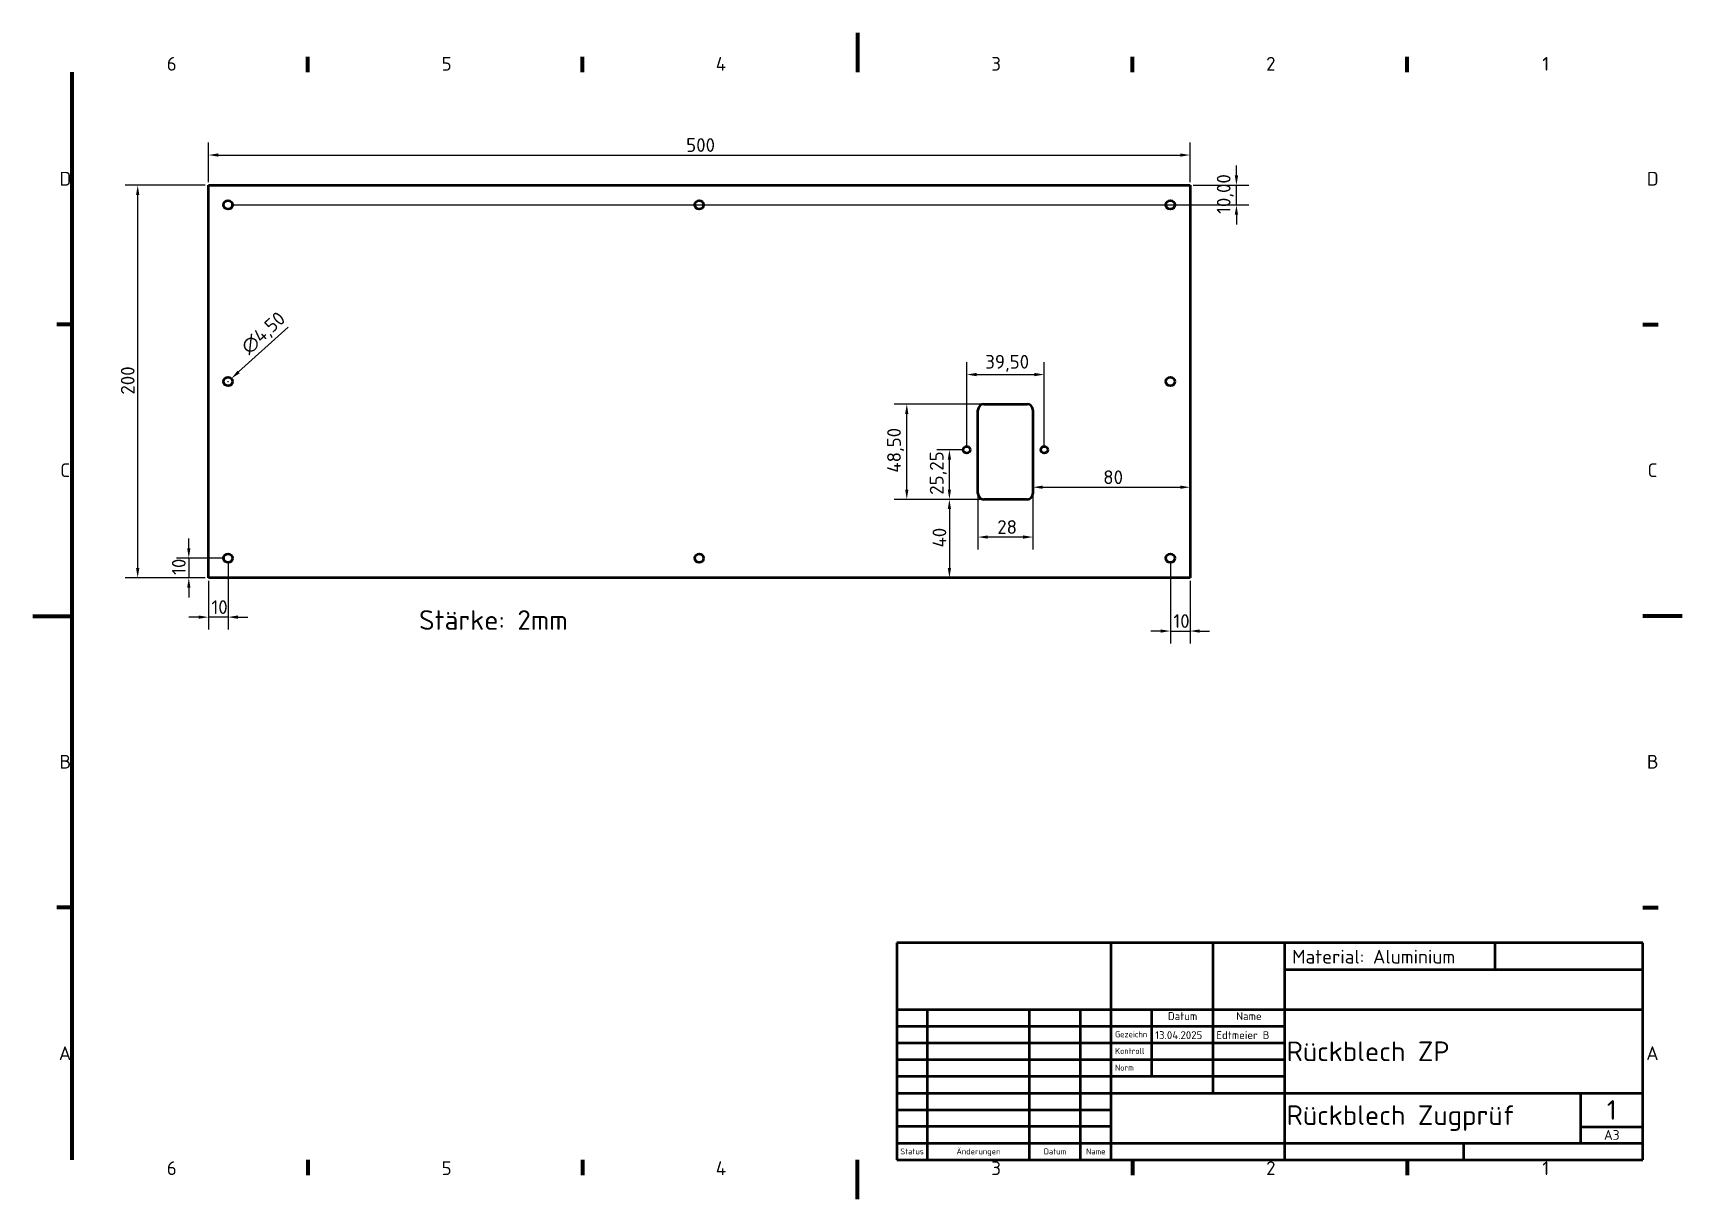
# Model space of a CAD drawing. Header units: millimetres. Extents: x 0 to 840, y 0 to 594.
import ezdxf
from ezdxf.enums import TextEntityAlignment as Align

# ---------------------------------------------------------------- set-up
doc = ezdxf.new("R2010")
doc.units = ezdxf.units.MM
doc.header["$LTSCALE"] = 2
for name, color, linetype, lineweight in [('Bemaßung (ISO)', 7, 'Continuous', 25), ('Rahmen (ISO)', 7, 'Continuous', 70), ('Sichtbar (ISO)', 7, 'Continuous', 50), ('Symbol (ISO)', 7, 'Continuous', 25), ('Titel (ISO)', 7, 'Continuous', 50)]:
    doc.layers.add(name, color=color, linetype=linetype, lineweight=lineweight)
doc.styles.add('Notiztext (DIN)', font='isocpeur.ttf')
doc.styles.add('Textstil11', font='isocpeur.ttf')
doc.styles.add('Textstil13', font='isocpeur.ttf')
doc.styles.add('Textstil14', font='isocpeur.ttf')
doc.styles.add('Textstil19', font='isocpeur.ttf')
doc.dimstyles.new('Standard (DIN)', dxfattribs={"dimscale": 2, "dimtxt": 3.5, "dimasz": 2.5, "dimexe": 3.175, "dimexo": 0.8, "dimgap": 0.8, "dimtad": 1, "dimrnd": 1e-08, "dimzin": 0, "dimtxsty": 'Notiztext (DIN)', "dimcen": 0.09, "dimdle": 10, "dimclrd": 256, "dimclre": 256, "dimclrt": 256, "dimadec": 0, "dimazin": 0, "dimtfac": 1, "dimtmove": 0, "dimatfit": 3, "dimfxl": 0, "dimtolj": 1, "dimtzin": 0, "dimlwd": -1, "dimlwe": -1, "dimarcsym": 0})

# ---------------------------------------------------------------- blocks, each defined once
blk = doc.blocks.new('Ränder Vorgaberahmen')
at = {"layer": 'Rahmen (ISO)'}
for p, q in [((70, 287), (70, 290.9)), ((140, 287), (140, 290.9)), ((280, 287), (280, 290.9)), ((350, 287), (350, 290.9)), ((10, 222.75), (6.1, 222.75)), ((410, 222.75), (413.9, 222.75)), ((10, 74.25), (6.1, 74.25)), ((410, 74.25), (413.9, 74.25)), ((70, 10), (70, 6.1)), ((140, 10), (140, 6.1)), ((280, 10), (280, 6.1)), ((350, 10), (350, 6.1))]:
    blk.add_line(p, q, dxfattribs=at)
at = {"layer": 'Rahmen (ISO)', "flags": 128}
for points in [[(210, 297), (210, 287)], [(10, 10), (10, 287)], [(0, 148.5), (10, 148.5)], [(420, 148.5), (410, 148.5)], [(210, 0), (210, 10)]]:
    blk.add_lwpolyline(points, dxfattribs=at)
at = {"layer": 'Rahmen (ISO)', "char_height": 3.5, "attachment_point": 7, "style": 'Notiztext (DIN)'}
for s, insert in [('6', (34.08, 287.4)), ('5', (104.08, 287.4)), ('4', (173.9, 287.4)), ('3', (244.08, 287.4)), ('2', (314.08, 287.4)), ('1', (384.42, 287.4)), ('D', (6.75, 258.13)), ('D', (411.05, 258.13)), ('C', (6.93, 183.88)), ('C', (411.23, 183.88)), ('B', (6.75, 109.63)), ('B', (411.05, 109.63)), ('A', (6.58, 35.38)), ('A', (410.88, 35.38)), ('6', (34.08, 6.1)), ('5', (104.08, 6.1)), ('4', (173.9, 6.1)), ('3', (244.08, 6.1)), ('2', (314.08, 6.1)), ('1', (384.42, 6.1))]:
    blk.add_mtext(s, dxfattribs=dict(at, insert=insert))
blk = doc.blocks.new('Schriftfelder DIN')
at = {"layer": 'Titel (ISO)'}
for p, q in [((288.4, 155.08), (98.4, 155.08)), ((98.4, 155.08), (98.4, 99.83)), ((153, 99.83), (153, 155.08)), ((179, 138.08), (179, 155.08)), ((197.2, 99.83), (197.2, 155.08)), ((250.8, 148.33), (250.8, 155.08)), ((288.4, 99.83), (288.4, 155.08)), ((197.2, 148.33), (288.4, 148.33)), ((98.4, 138.08), (288.4, 138.08)), ((106.2, 99.83), (106.2, 138.08)), ((132.2, 99.83), (132.2, 138.08)), ((145.2, 99.83), (145.2, 138.08)), ((163.4, 121.08), (163.4, 138.08)), ((179, 116.83), (179, 138.08)), ((98.4, 133.83), (153, 133.83)), ((153, 133.83), (197.2, 133.83)), ((98.4, 129.58), (153, 129.58)), ((153, 129.58), (197.2, 129.58)), ((98.4, 125.33), (153, 125.33)), ((153, 125.33), (197.2, 125.33)), ((98.4, 121.08), (153, 121.08)), ((153, 121.08), (197.2, 121.08)), ((98.4, 116.83), (153, 116.83)), ((153, 116.83), (288.4, 116.83)), ((272.6, 104.08), (272.6, 116.83)), ((98.4, 112.58), (153, 112.58)), ((153, 108.33), (98.4, 108.33)), ((272.6, 108.22), (288.4, 108.22)), ((98.4, 104.08), (153, 104.08)), ((153, 104.08), (197.2, 104.08)), ((197.2, 104.08), (288.4, 104.08)), ((242.8, 99.83), (242.8, 104.08)), ((98.4, 99.83), (288.4, 99.83))]:
    blk.add_line(p, q, dxfattribs=at)
at = {"layer": 'Titel (ISO)', "style": 'Textstil14'}
for s, p in [('Datum', (171.2, 134.83)), ('Name', (188.1, 134.83))]:
    blk.add_text(s, height=2, dxfattribs=at).set_placement(p, align=Align.BOTTOM_CENTER)
at = {"layer": 'Titel (ISO)', "style": 'Textstil13'}
for s, p in [('Gezeichn', (154, 130.58)), ('Kontroll', (154, 126.33)), ('Norm', (154, 122.08))]:
    blk.add_text(s, height=1.5, dxfattribs=at).set_placement(p, align=Align.BOTTOM_LEFT)
for s, p in [('Status', (102.3, 101.95)), ('Änderungen', (119.2, 101.95)), ('Datum', (138.7, 101.95)), ('Name', (149.1, 101.95))]:
    blk.add_text(s, height=1.5, dxfattribs=at).set_placement(p, align=Align.MIDDLE_CENTER)
at = {"layer": 'Titel (ISO)'}
for tag, p, height, style in [('ERSTELLUNGSDATUM_001', (164.2, 130.58), 2, 'Textstil14'), ('AUTOR_001', (179.8, 130.58), 2, 'Textstil14'), ('TITEL_001', (197.7, 124.95), 5, 'Textstil11'), ('BAUTEILNUMMER_001', (197.7, 108.7), 5, 'Textstil11'), ('Blattnummer_001', (279.25, 110.02), 5, 'Textstil11'), ('Blattgröße_001', (278.51, 104.9), 2.49, 'Textstil19')]:
    blk.add_attdef(tag, p, '', height=height, dxfattribs=dict(at, style=style))
at = {"layer": 'Titel (ISO)', "style": 'Textstil14'}
for tag, p in [('KONTROLLDATUM', (164.4, 126.33)), ('KONTROLLIERT_VON', (180, 126.33)), ('GENEHM.DAT._KONSTR.', (164.4, 122.08)), ('KONSTR._GEN._VON', (180, 122.08))]:
    blk.add_attdef(tag, text='', height=2, dxfattribs=at).set_placement(p, align=Align.BOTTOM_LEFT)
blk = doc.blocks.new('*D5')
at = {"layer": 'Bemaßung (ISO)'}
for p, q in [((89.38, 518.03), (89.38, 538.17)), ((589.38, 518.03), (589.38, 538.17)), ((94.38, 531.82), (584.38, 531.82))]:
    blk.add_line(p, q, dxfattribs=at)
for points in [[(94.38, 532.65), (94.38, 530.99), (89.38, 531.82)], [(584.38, 532.65), (584.38, 530.99), (589.38, 531.82)]]:
    blk.add_solid(points, dxfattribs=at)
at = {"layer": 'Defpoints', "color": 0}
for p in [(589.38, 531.82), (89.38, 516.43), (589.38, 516.43)]:
    blk.add_point(p, dxfattribs=at)
at = {"layer": 'Bemaßung (ISO)', "insert": (332.73, 540.42), "char_height": 7, "attachment_point": 1, "style": 'Notiztext (DIN)'}
blk.add_mtext('\\A1;500', dxfattribs=at)
blk = doc.blocks.new('*D6')
at = {"layer": 'Bemaßung (ISO)'}
for p, q in [((87.78, 516.43), (47, 516.43)), ((53.35, 321.43), (53.35, 511.43)), ((87.78, 316.43), (47, 316.43))]:
    blk.add_line(p, q, dxfattribs=at)
for points in [[(52.51, 511.43), (54.18, 511.43), (53.35, 516.43)], [(52.51, 321.43), (54.18, 321.43), (53.35, 316.43)]]:
    blk.add_solid(points, dxfattribs=at)
at = {"layer": 'Defpoints', "color": 0}
for p in [(53.35, 516.43), (89.38, 516.43), (89.38, 316.43)]:
    blk.add_point(p, dxfattribs=at)
at = {"layer": 'Bemaßung (ISO)', "insert": (44.75, 409.78), "char_height": 7, "attachment_point": 1, "rotation": 90, "style": 'Notiztext (DIN)'}
blk.add_mtext('\\A1;200', dxfattribs=at)
blk = doc.blocks.new('*D7')
at = {"layer": 'Bemaßung (ISO)'}
for p, q in [((99.38, 324.83), (99.38, 290.08)), ((89.38, 314.83), (89.38, 290.08)), ((84.38, 296.43), (79.38, 296.43)), ((99.38, 296.43), (89.38, 296.43)), ((104.38, 296.43), (109.38, 296.43))]:
    blk.add_line(p, q, dxfattribs=at)
for points in [[(84.38, 297.26), (84.38, 295.59), (89.38, 296.43)], [(104.38, 297.26), (104.38, 295.59), (99.38, 296.43)]]:
    blk.add_solid(points, dxfattribs=at)
at = {"layer": 'Defpoints', "color": 0}
for p in [(99.38, 326.43), (89.38, 316.43), (89.38, 296.43)]:
    blk.add_point(p, dxfattribs=at)
at = {"layer": 'Bemaßung (ISO)', "insert": (90.88, 305.03), "char_height": 7, "attachment_point": 1, "style": 'Notiztext (DIN)'}
blk.add_mtext('\\A1;10', dxfattribs=at)
blk = doc.blocks.new('*D8')
at = {"layer": 'Bemaßung (ISO)'}
for p, q in [((79.38, 331.43), (79.38, 336.43)), ((97.78, 326.43), (73.03, 326.43)), ((79.38, 326.43), (79.38, 316.43)), ((87.78, 316.43), (73.03, 316.43)), ((79.38, 311.43), (79.38, 306.43))]:
    blk.add_line(p, q, dxfattribs=at)
for points in [[(78.54, 331.43), (80.21, 331.43), (79.38, 326.43)], [(78.54, 311.43), (80.21, 311.43), (79.38, 316.43)]]:
    blk.add_solid(points, dxfattribs=at)
at = {"layer": 'Defpoints', "color": 0}
for p in [(99.38, 326.43), (79.38, 316.43), (89.38, 316.43)]:
    blk.add_point(p, dxfattribs=at)
at = {"layer": 'Bemaßung (ISO)', "insert": (70.78, 317.93), "char_height": 7, "attachment_point": 1, "rotation": 90, "style": 'Notiztext (DIN)'}
blk.add_mtext('\\A1;10', dxfattribs=at)
blk = doc.blocks.new('*D9')
at = {"layer": 'Bemaßung (ISO)'}
for p, q in [((129.92, 444.18), (104.74, 421.3)), ((99.2, 416.43), (99.56, 416.43)), ((99.38, 416.25), (99.38, 416.61))]:
    blk.add_line(p, q, dxfattribs=at)
blk.add_solid([(104.18, 421.92), (105.3, 420.68), (101.04, 417.94)], dxfattribs=at)
at = {"layer": 'Defpoints', "color": 0}
for p in [(97.71, 414.91), (101.04, 417.94)]:
    blk.add_point(p, dxfattribs=at)
at = {"layer": 'Bemaßung (ISO)', "insert": (105.18, 435.2), "char_height": 7, "attachment_point": 1, "rotation": 42.2541, "style": 'Notiztext (DIN)'}
blk.add_mtext('\\A1;∅4,50', dxfattribs=at)
blk = doc.blocks.new('*D10')
at = {"layer": 'Bemaßung (ISO)'}
for p, q in [((482.78, 356.43), (460.47, 356.43)), ((466.82, 351.43), (466.82, 321.43))]:
    blk.add_line(p, q, dxfattribs=at)
for points in [[(465.98, 351.43), (467.65, 351.43), (466.82, 356.43)], [(465.98, 321.43), (467.65, 321.43), (466.82, 316.43)]]:
    blk.add_solid(points, dxfattribs=at)
at = {"layer": 'Defpoints', "color": 0}
for p in [(484.38, 356.43), (466.82, 316.43), (466.82, 316.43)]:
    blk.add_point(p, dxfattribs=at)
at = {"layer": 'Bemaßung (ISO)', "insert": (458.22, 331.88), "char_height": 7, "attachment_point": 1, "rotation": 90, "style": 'Notiztext (DIN)'}
blk.add_mtext('\\A1;40', dxfattribs=at)
blk = doc.blocks.new('*D11')
at = {"layer": 'Bemaßung (ISO)'}
for p, q in [((482.78, 404.93), (438.75, 404.93)), ((445.1, 361.43), (445.1, 399.93)), ((482.78, 356.43), (438.75, 356.43))]:
    blk.add_line(p, q, dxfattribs=at)
for points in [[(444.27, 399.93), (445.93, 399.93), (445.1, 404.93)], [(444.27, 361.43), (445.93, 361.43), (445.1, 356.43)]]:
    blk.add_solid(points, dxfattribs=at)
at = {"layer": 'Defpoints', "color": 0}
for p in [(445.1, 404.93), (484.38, 404.93), (484.38, 356.43)]:
    blk.add_point(p, dxfattribs=at)
at = {"layer": 'Bemaßung (ISO)', "insert": (435.1, 370), "char_height": 7, "attachment_point": 1, "rotation": 90, "style": 'Notiztext (DIN)'}
blk.add_mtext('\\A1;48,50', dxfattribs=at)
blk = doc.blocks.new('*D12')
at = {"layer": 'Bemaßung (ISO)'}
for p, q in [((475.63, 383.28), (475.63, 426.35)), ((515.13, 383.28), (515.13, 426.35)), ((480.63, 420), (510.13, 420))]:
    blk.add_line(p, q, dxfattribs=at)
for points in [[(480.63, 420.83), (480.63, 419.16), (475.63, 420)], [(510.13, 420.83), (510.13, 419.16), (515.13, 420)]]:
    blk.add_solid(points, dxfattribs=at)
at = {"layer": 'Defpoints', "color": 0}
for p in [(515.13, 420), (475.63, 381.68), (515.13, 381.68)]:
    blk.add_point(p, dxfattribs=at)
at = {"layer": 'Bemaßung (ISO)', "insert": (485.05, 430), "char_height": 7, "attachment_point": 1, "style": 'Notiztext (DIN)'}
blk.add_mtext('\\A1;39,50', dxfattribs=at)
blk = doc.blocks.new('*D13')
at = {"layer": 'Bemaßung (ISO)'}
for p, q in [((474.03, 381.68), (460.47, 381.68)), ((466.82, 361.43), (466.82, 376.68)), ((482.78, 356.43), (460.47, 356.43))]:
    blk.add_line(p, q, dxfattribs=at)
for points in [[(465.98, 376.68), (467.65, 376.68), (466.82, 381.68)], [(465.98, 361.43), (467.65, 361.43), (466.82, 356.43)]]:
    blk.add_solid(points, dxfattribs=at)
at = {"layer": 'Defpoints', "color": 0}
for p in [(466.82, 381.68), (475.63, 381.68), (484.38, 356.43)]:
    blk.add_point(p, dxfattribs=at)
at = {"layer": 'Bemaßung (ISO)', "insert": (456.82, 358.73), "char_height": 7, "attachment_point": 1, "rotation": 90, "style": 'Notiztext (DIN)'}
blk.add_mtext('\\A1;25,25', dxfattribs=at)
blk = doc.blocks.new('*D14')
at = {"layer": 'Bemaßung (ISO)'}
blk.add_line((514.38, 362.59), (584.38, 362.59), dxfattribs=at)
for points in [[(514.38, 363.42), (514.38, 361.76), (509.38, 362.59)], [(584.38, 363.42), (584.38, 361.76), (589.38, 362.59)]]:
    blk.add_solid(points, dxfattribs=at)
at = {"layer": 'Defpoints', "color": 0}
for p in [(509.38, 362.59), (589.38, 362.59), (589.38, 362.59)]:
    blk.add_point(p, dxfattribs=at)
at = {"layer": 'Bemaßung (ISO)', "insert": (545.18, 371.19), "char_height": 7, "attachment_point": 1, "style": 'Notiztext (DIN)'}
blk.add_mtext('\\A1;80', dxfattribs=at)
blk = doc.blocks.new('*D15')
at = {"layer": 'Bemaßung (ISO)'}
for p, q in [((481.38, 357.83), (481.38, 330.87)), ((509.38, 357.83), (509.38, 330.87)), ((504.38, 337.22), (486.38, 337.22))]:
    blk.add_line(p, q, dxfattribs=at)
for points in [[(486.38, 338.05), (486.38, 336.39), (481.38, 337.22)], [(504.38, 338.05), (504.38, 336.39), (509.38, 337.22)]]:
    blk.add_solid(points, dxfattribs=at)
at = {"layer": 'Defpoints', "color": 0}
for p in [(481.38, 359.43), (509.38, 359.43), (481.38, 337.22)]:
    blk.add_point(p, dxfattribs=at)
at = {"layer": 'Bemaßung (ISO)', "insert": (491.18, 345.82), "char_height": 7, "attachment_point": 1, "style": 'Notiztext (DIN)'}
blk.add_mtext('\\A1;28', dxfattribs=at)
blk = doc.blocks.new('*D16')
at = {"layer": 'Bemaßung (ISO)'}
for p, q in [((613.03, 521.43), (613.03, 526.43)), ((590.98, 516.43), (619.38, 516.43)), ((613.03, 506.43), (613.03, 516.43)), ((100.98, 506.43), (619.38, 506.43)), ((613.03, 501.43), (613.03, 496.43))]:
    blk.add_line(p, q, dxfattribs=at)
for points in [[(612.19, 521.43), (613.86, 521.43), (613.03, 516.43)], [(612.19, 501.43), (613.86, 501.43), (613.03, 506.43)]]:
    blk.add_solid(points, dxfattribs=at)
at = {"layer": 'Defpoints', "color": 0}
for p in [(589.38, 516.43), (613.03, 516.43), (99.38, 506.43)]:
    blk.add_point(p, dxfattribs=at)
at = {"layer": 'Bemaßung (ISO)', "insert": (603.03, 501.8), "char_height": 7, "attachment_point": 1, "rotation": 90, "style": 'Notiztext (DIN)'}
blk.add_mtext('\\A1;10,00', dxfattribs=at)
blk = doc.blocks.new('*D17')
at = {"layer": 'Bemaßung (ISO)'}
for p, q in [((579.38, 324.83), (579.38, 282.98)), ((589.38, 314.83), (589.38, 282.98)), ((574.38, 289.33), (569.38, 289.33)), ((579.38, 289.33), (589.38, 289.33)), ((594.38, 289.33), (599.38, 289.33))]:
    blk.add_line(p, q, dxfattribs=at)
for points in [[(574.38, 290.16), (574.38, 288.5), (579.38, 289.33)], [(594.38, 290.16), (594.38, 288.5), (589.38, 289.33)]]:
    blk.add_solid(points, dxfattribs=at)
at = {"layer": 'Defpoints', "color": 0}
for p in [(579.38, 326.43), (589.38, 316.43), (589.38, 289.33)]:
    blk.add_point(p, dxfattribs=at)
at = {"layer": 'Bemaßung (ISO)', "insert": (580.88, 297.93), "char_height": 7, "attachment_point": 1, "style": 'Notiztext (DIN)'}
blk.add_mtext('\\A1;10', dxfattribs=at)

msp = doc.modelspace()

# ---------------------------------------------------------------- linework, layer by layer
at = {"layer": 'Sichtbar (ISO)'}
for p, q in [((89.3754, 316.4252), (89.3754, 516.4252)), ((89.3754, 516.4252), (589.3754, 516.4252)), ((589.3754, 516.4252), (589.3754, 316.4252)), ((484.3754, 404.9252), (506.3754, 404.9252)), ((481.3754, 359.4252), (481.3754, 401.9252)), ((509.3754, 401.9252), (509.3754, 359.4252)), ((506.3754, 356.4252), (484.3754, 356.4252)), ((589.3754, 316.4252), (89.3754, 316.4252))]:
    msp.add_line(p, q, dxfattribs=at)
for centre, radius in [((99.3754, 506.4252), 2.25), ((339.3754, 506.4252), 2.25), ((579.3754, 506.4252), 2.25), ((99.3754, 416.4252), 2.25), ((579.3754, 416.4252), 2.25), ((475.6254, 381.6752), 1.75), ((515.1254, 381.6752), 1.75), ((99.3754, 326.4252), 2.25), ((339.3754, 326.4252), 2.25), ((579.3754, 326.4252), 2.25)]:
    msp.add_circle(centre, radius, dxfattribs=at)
for centre, start, end in [((484.3754, 401.9252), 90, 180), ((506.3754, 401.9252), 0, 90), ((484.3754, 359.4252), 180, 270), ((506.3754, 359.4252), 270, 0)]:
    msp.add_arc(centre, 3, start, end, dxfattribs=at)

# ---------------------------------------------------------------- block references
at = {"xscale": 2, "yscale": 2, "zscale": 2}
msp.add_blockref('Ränder Vorgaberahmen', (0, 0), dxfattribs=at)
msp.add_blockref('Schriftfelder DIN', (243.1982, -179.6561), dxfattribs=at).add_auto_attribs({'Blattnummer_001': '1', 'Blattgröße_001': 'A3', 'TITEL_001': 'Rückblech ZP', 'BAUTEILNUMMER_001': 'Rückblech Zugprüf', 'ERSTELLUNGSDATUM_001': '13.04.2025', 'AUTOR_001': 'Edtmeier B'})

# ---------------------------------------------------------------- texts
at = {"layer": 'Symbol (ISO)', "attachment_point": 1, "style": 'Notiztext (DIN)'}
for s, insert, char_height, width in [('\\fISOCPEUR|b0|i0;\\H10.0000;Stärke: 2mm', (196.6644, 299.9564), 10, 74.972172), ('\\fISOCPEUR|b0|i0;Material: Aluminium', (641.3581, 126.9537), 7, 81.162338)]:
    msp.add_mtext(s, dxfattribs=dict(at, insert=insert, char_height=char_height, width=width))

# ---------------------------------------------------------------- dimensions: what is measured, and where the dimension line sits
at = {"layer": 'Bemaßung (ISO)'}
for base, p1, p2, angle, override, picture, middle in [((589.3754, 531.8191), (89.3754, 516.4252), (589.3754, 516.4252), 180, {"dimgap": 0.8, "dimdec": 0, "dimtol": 0, "dimlim": 0, "dimtp": 0, "dimtm": 0, "dimtdec": 2, "dimtofl": 0, "dimatfit": 1}, '*D5', (339.3754, 531.8191)), ((613.0252, 516.4252), (99.3754, 506.4252), (589.3754, 516.4252), 270, {"dimgap": 0.8, "dimdec": 2, "dimtol": 0, "dimlim": 0, "dimtp": 0, "dimtm": 0, "dimtdec": 2, "dimtofl": 1, "dimatfit": 1}, '*D16', (613.0252, 511.4252)), ((53.3468, 516.4252), (89.3754, 316.4252), (89.3754, 516.4252), 90, {"dimgap": 0.8, "dimdec": 0, "dimtol": 0, "dimlim": 0, "dimtp": 0, "dimtm": 0, "dimtdec": 2, "dimtofl": 0, "dimatfit": 1}, '*D6', (53.3468, 416.4252)), ((515.1254, 419.997), (475.6254, 381.6752), (515.1254, 381.6752), 180, {"dimgap": 0.8, "dimdec": 2, "dimtol": 0, "dimlim": 0, "dimtp": 0, "dimtm": 0, "dimtdec": 2, "dimtofl": 0, "dimatfit": 1}, '*D12', (495.3754, 419.997)), ((445.1002, 404.9252), (484.3754, 356.4252), (484.3754, 404.9252), 270, {"dimgap": 0.8, "dimdec": 2, "dimtol": 0, "dimlim": 0, "dimtp": 0, "dimtm": 0, "dimtdec": 2, "dimtofl": 0, "dimatfit": 1}, '*D11', (445.1002, 380.6752)), ((466.8157, 381.6752), (484.3754, 356.4252), (475.6254, 381.6752), 90, {"dimgap": 0.8, "dimdec": 2, "dimtol": 0, "dimlim": 0, "dimtp": 0, "dimtm": 0, "dimtdec": 2, "dimtofl": 0, "dimatfit": 1}, '*D13', (466.8157, 369.0502)), ((589.3754, 362.5907), (509.3754, 362.5907), (589.3754, 362.5907), 180, {"dimgap": 0.8, "dimdec": 0, "dimse1": 1, "dimse2": 1, "dimtol": 0, "dimlim": 0, "dimtp": 0, "dimtm": 0, "dimtdec": 2, "dimtofl": 0, "dimatfit": 1}, '*D14', (549.3754, 362.5907)), ((466.8157, 316.4252), (484.3754, 356.4252), (466.8157, 316.4252), 90, {"dimgap": 0.8, "dimdec": 0, "dimse2": 1, "dimtol": 0, "dimlim": 0, "dimtp": 0, "dimtm": 0, "dimtdec": 2, "dimtofl": 0, "dimatfit": 1}, '*D10', (466.8157, 336.4252)), ((481.3754, 337.2201), (509.3754, 359.4252), (481.3754, 359.4252), 180, {"dimgap": 0.8, "dimdec": 0, "dimtol": 0, "dimlim": 0, "dimtp": 0, "dimtm": 0, "dimtdec": 2, "dimtofl": 0, "dimatfit": 1}, '*D15', (495.3754, 337.2201)), ((79.3754, 316.4252), (99.3754, 326.4252), (89.3754, 316.4252), 90, {"dimgap": 0.8, "dimdec": 0, "dimtol": 0, "dimlim": 0, "dimtp": 0, "dimtm": 0, "dimtdec": 2, "dimtofl": 1, "dimatfit": 1}, '*D8', (79.3754, 321.4252)), ((589.3754, 289.3302), (579.3754, 326.4252), (589.3754, 316.4252), 180, {"dimgap": 0.8, "dimdec": 0, "dimtol": 0, "dimlim": 0, "dimtp": 0, "dimtm": 0, "dimtdec": 2, "dimtofl": 1, "dimatfit": 1}, '*D17', (584.3754, 289.3302))]:
    dim = msp.add_linear_dim(base=base, p1=p1, p2=p2, angle=angle, dimstyle='Standard (DIN)', override=override, dxfattribs=at)
    dim.commit()
    dim.dimension.update_dxf_attribs({"geometry": picture, "text_midpoint": middle, "dimtype": 160})
dim = msp.add_diameter_dim_2p(p1=(97.71, 414.9122), p2=(101.0408, 417.9381), dimstyle='Standard (DIN)', override={"dimgap": 0.8, "dimdec": 2, "dimlfac": 1, "dimtol": 0, "dimlim": 0, "dimtp": 0, "dimtm": 0, "dimtdec": 2, "dimtofl": 0}, dxfattribs=at)
dim.commit()
dim.dimension.update_dxf_attribs({"geometry": '*D9', "text_midpoint": (120.3188, 435.4516), "dimtype": 163})
dim = msp.add_linear_dim(base=(89.3754, 296.4252), p1=(99.3754, 326.4252), p2=(89.3754, 316.4252), dimstyle='Standard (DIN)', override={"dimgap": 0.8, "dimdec": 0, "dimtol": 0, "dimlim": 0, "dimtp": 0, "dimtm": 0, "dimtdec": 2, "dimtofl": 1, "dimatfit": 1}, dxfattribs=at)
dim.commit()
dim.dimension.update_dxf_attribs({"geometry": '*D7', "text_midpoint": (94.3754, 296.4252), "dimtype": 160})

doc.saveas('drawing.dxf')
